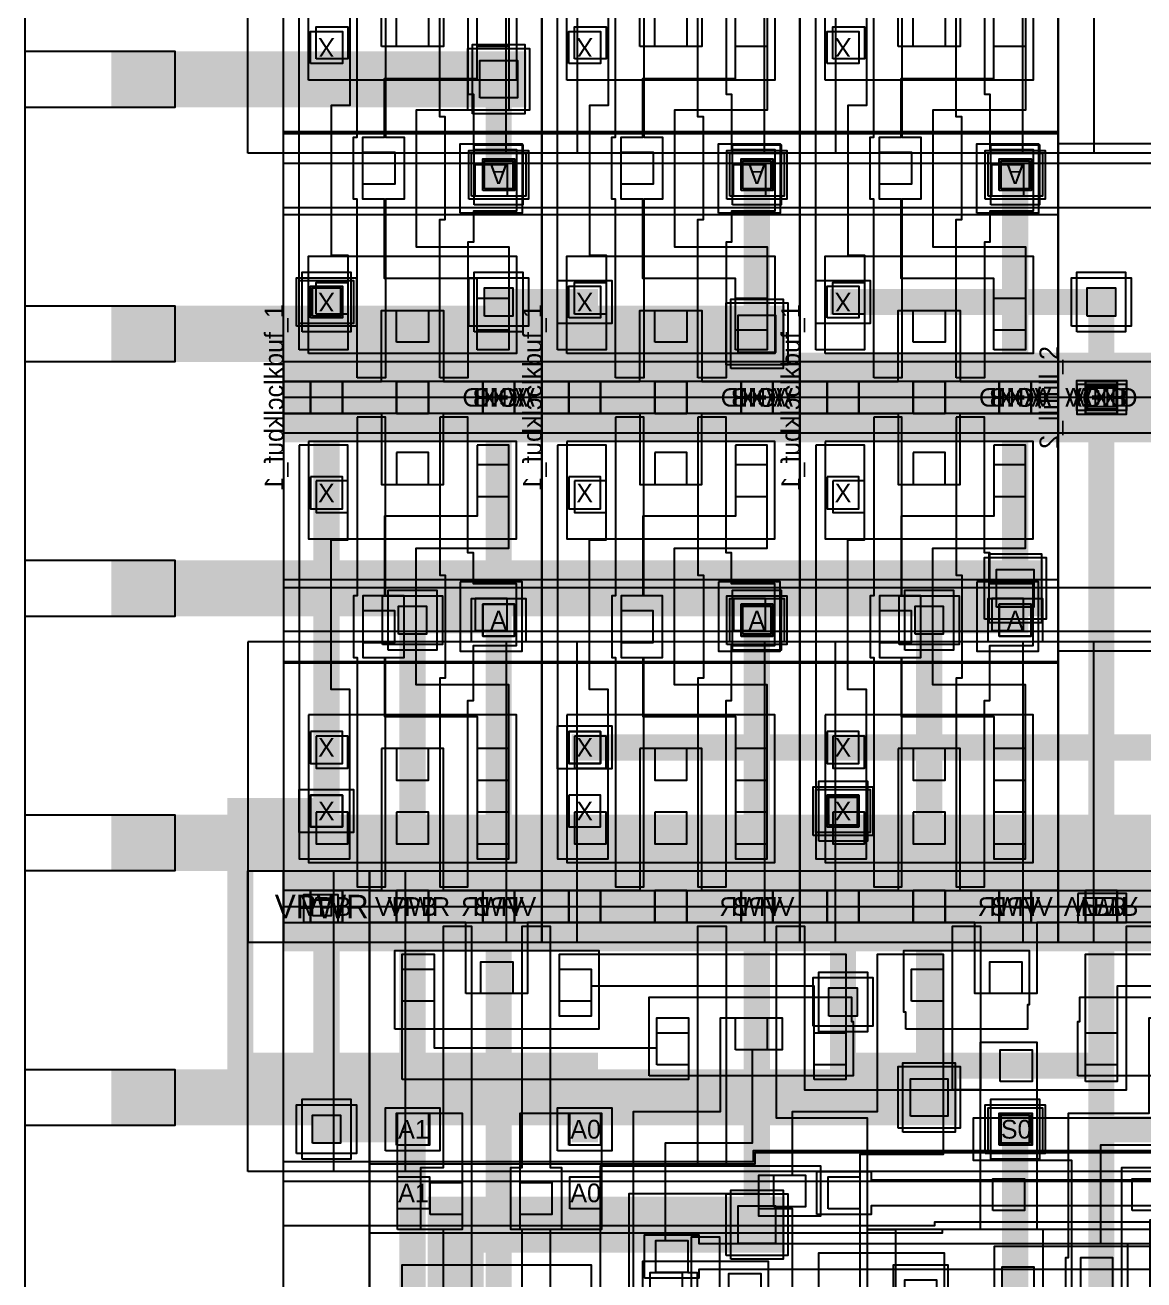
# Model space of a CAD drawing. Extents: x 0 to 50.5, y 0 to 99.5.
# Drawn here: x 0 to 5.98, y 19.77 to 26.47 of the extents above; entities that cross this region are included whole.
import ezdxf
from ezdxf.enums import TextEntityAlignment as Align

# ---------------------------------------------------------------- set-up
doc = ezdxf.new("R2010")
doc.units = 0
for name, color, linetype in [('L122D16', 13, 'CONTINUOUS'), ('L235D4', 32, 'CONTINUOUS'), ('L236D0', 12, 'CONTINUOUS'), ('L64D16', 14, 'CONTINUOUS'), ('L64D20', 26, 'CONTINUOUS'), ('L64D5', 19, 'CONTINUOUS'), ('L64D59', 18, 'CONTINUOUS'), ('L65D20', 22, 'CONTINUOUS'), ('L66D20', 16, 'CONTINUOUS'), ('L66D44', 21, 'CONTINUOUS'), ('L67D16', 29, 'CONTINUOUS'), ('L67D20', 8, 'CONTINUOUS'), ('L67D44', 9, 'CONTINUOUS'), ('L67D5', 17, 'CONTINUOUS'), ('L68D16', 15, 'CONTINUOUS'), ('L68D20', 6, 'CONTINUOUS'), ('L68D44', 7, 'CONTINUOUS'), ('L68D5', 20, 'CONTINUOUS'), ('L69D20', 4, 'CONTINUOUS'), ('L69D44', 5, 'CONTINUOUS'), ('L70D16', 33, 'CONTINUOUS'), ('L70D20', 2, 'CONTINUOUS'), ('L78D44', 24, 'CONTINUOUS'), ('L81D4', 28, 'CONTINUOUS'), ('L83D44', 30, 'CONTINUOUS'), ('L93D44', 25, 'CONTINUOUS'), ('L94D20', 27, 'CONTINUOUS'), ('L95D20', 23, 'CONTINUOUS')]:
    doc.layers.add(name, color=color, linetype=linetype)

# ---------------------------------------------------------------- blocks, each defined once
blk = doc.blocks.new('VIA_M1M2_PR')
at = {"layer": 'L68D20'}
blk.add_lwpolyline([(-0.16, -0.13), (-0.16, 0.13), (0.16, 0.13), (0.16, -0.13)], close=True, dxfattribs=at)
at = {"layer": 'L68D44'}
blk.add_lwpolyline([(-0.075, -0.075), (-0.075, 0.075), (0.075, 0.075), (0.075, -0.075)], close=True, dxfattribs=at)
at = {"layer": 'L69D20'}
blk.add_lwpolyline([(-0.13, -0.16), (-0.13, 0.16), (0.13, 0.16), (0.13, -0.16)], close=True, dxfattribs=at)
blk = doc.blocks.new('VIA_L1M1_PR_MR')
at = {"layer": 'L67D20'}
blk.add_lwpolyline([(-0.085, -0.085), (-0.085, 0.085), (0.085, 0.085), (0.085, -0.085)], close=True, dxfattribs=at)
at = {"layer": 'L67D44'}
blk.add_lwpolyline([(-0.085, -0.085), (-0.085, 0.085), (0.085, 0.085), (0.085, -0.085)], close=True, dxfattribs=at)
at = {"layer": 'L68D20'}
blk.add_lwpolyline([(-0.145, -0.115), (-0.145, 0.115), (0.145, 0.115), (0.145, -0.115)], close=True, dxfattribs=at)
blk = doc.blocks.new('VIA_M2M3_PR')
at = {"layer": 'L69D20'}
blk.add_lwpolyline([(-0.14, -0.185), (-0.14, 0.185), (0.14, 0.185), (0.14, -0.185)], close=True, dxfattribs=at)
at = {"layer": 'L69D44'}
blk.add_lwpolyline([(-0.1, -0.1), (-0.1, 0.1), (0.1, 0.1), (0.1, -0.1)], close=True, dxfattribs=at)
at = {"layer": 'L70D20'}
blk.add_lwpolyline([(-0.165, -0.165), (-0.165, 0.165), (0.165, 0.165), (0.165, -0.165)], close=True, dxfattribs=at)
blk = doc.blocks.new('sky130_fd_sc_hd__fill_2')
at = {"layer": 'L122D16'}
blk.add_lwpolyline([(0.155, -0.05), (0.155, 0.06), (0.315, 0.06), (0.315, -0.05)], close=True, dxfattribs=at)
at = {"layer": 'L64D16'}
blk.add_lwpolyline([(0.14, 2.675), (0.14, 2.765), (0.31, 2.765), (0.31, 2.675)], close=True, dxfattribs=at)
at = {"layer": 'L64D20'}
blk.add_lwpolyline([(-0.19, 1.305), (-0.19, 2.91), (1.11, 2.91), (1.11, 1.305)], close=True, dxfattribs=at)
at = {"layer": 'L67D20', "const_width": 0.17}
for points in [[(0, 2.72), (0.92, 2.72)], [(0, 0), (0.92, 0)]]:
    blk.add_lwpolyline(points, dxfattribs=at)
at = {"layer": 'L67D44'}
for points in [[(0.145, 2.635), (0.145, 2.805), (0.315, 2.805), (0.315, 2.635)], [(0.605, 2.635), (0.605, 2.805), (0.775, 2.805), (0.775, 2.635)], [(0.145, -0.085), (0.145, 0.085), (0.315, 0.085), (0.315, -0.085)], [(0.605, -0.085), (0.605, 0.085), (0.775, 0.085), (0.775, -0.085)]]:
    blk.add_lwpolyline(points, close=True, dxfattribs=at)
at = {"layer": 'L68D16'}
for points in [[(0.105, 2.65), (0.105, 2.805), (0.365, 2.805), (0.365, 2.65)], [(0.1, -0.07), (0.1, 0.09), (0.365, 0.09), (0.365, -0.07)]]:
    blk.add_lwpolyline(points, close=True, dxfattribs=at)
at = {"layer": 'L68D20', "const_width": 0.48}
for points in [[(0, 2.72), (0.92, 2.72)], [(0, 0), (0.92, 0)]]:
    blk.add_lwpolyline(points, dxfattribs=at)
at = {"layer": 'L78D44'}
blk.add_lwpolyline([(0, 1.25), (0, 2.72), (0.92, 2.72), (0.92, 1.25)], close=True, dxfattribs=at)
at = {"layer": 'L81D4'}
blk.add_lwpolyline([(0, 0), (0, 2.72), (0.92, 2.72), (0.92, 0)], close=True, dxfattribs=at)
at = {"layer": 'L93D44'}
blk.add_lwpolyline([(0, -0.19), (0, 1.015), (0.92, 1.015), (0.92, -0.19)], close=True, dxfattribs=at)
at = {"layer": 'L94D20'}
blk.add_lwpolyline([(0, 1.355), (0, 2.91), (0.92, 2.91), (0.92, 1.355)], close=True, dxfattribs=at)
at = {"layer": 'L64D5'}
blk.add_text('VPB', height=0.1, dxfattribs=at).set_placement((0.23, 2.72), align=Align.MIDDLE_CENTER)
at = {"layer": 'L64D59'}
blk.add_text('VNB', height=0.1, dxfattribs=at).set_placement((0.23, 0), align=Align.MIDDLE_CENTER)
at = {"layer": 'L68D5'}
for s, p in [('VPWR', (0.23, 2.72)), ('VGND', (0.23, 0))]:
    blk.add_text(s, height=0.1, dxfattribs=at).set_placement(p, align=Align.MIDDLE_CENTER)
at = {"layer": 'L83D44'}
blk.add_text('fill_2', height=0.1, rotation=90, dxfattribs=at).set_placement((0, 0))
blk = doc.blocks.new('sky130_fd_sc_hd__clkbuf_1')
at = {"layer": 'L122D16'}
blk.add_lwpolyline([(1.065, -0.085), (1.065, 0.085), (1.235, 0.085), (1.235, -0.085)], close=True, dxfattribs=at)
at = {"layer": 'L236D0'}
blk.add_lwpolyline([(0, 0), (0, 2.72), (1.38, 2.72), (1.38, 0)], close=True, dxfattribs=at)
at = {"layer": 'L64D16'}
blk.add_lwpolyline([(1.065, 2.635), (1.065, 2.805), (1.235, 2.805), (1.235, 2.635)], close=True, dxfattribs=at)
at = {"layer": 'L64D20'}
blk.add_lwpolyline([(-0.19, 1.305), (-0.19, 2.91), (1.57, 2.91), (1.57, 1.305)], close=True, dxfattribs=at)
at = {"layer": 'L65D20'}
for points in [[(0.135, 1.695), (0.135, 2.485), (1.245, 2.485), (1.245, 1.695)], [(0.135, 0.235), (0.135, 0.755), (1.245, 0.755), (1.245, 0.235)]]:
    blk.add_lwpolyline(points, close=True, dxfattribs=at)
at = {"layer": 'L66D20'}
for points in [[(0.395, 0.105), (0.395, 1.06), (0.375, 1.06), (0.375, 1.39), (0.395, 1.39), (0.395, 2.615), (0.545, 2.615), (0.545, 1.39), (0.645, 1.39), (0.645, 1.06), (0.545, 1.06), (0.545, 0.105)], [(0.835, 0.105), (0.835, 0.95), (0.865, 0.95), (0.865, 1.5), (0.835, 1.5), (0.835, 2.615), (0.985, 2.615), (0.985, 1.62), (1.015, 1.62), (1.015, 1.325), (1.245, 1.325), (1.245, 0.995), (1.015, 0.995), (1.015, 0.83), (0.985, 0.83), (0.985, 0.105)]]:
    blk.add_lwpolyline(points, close=True, dxfattribs=at)
at = {"layer": 'L66D44'}
for points in [[(0.175, 2.215), (0.175, 2.385), (0.345, 2.385), (0.345, 2.215)], [(0.605, 2.215), (0.605, 2.385), (0.775, 2.385), (0.775, 2.215)], [(1.035, 2.215), (1.035, 2.385), (1.205, 2.385), (1.205, 2.215)], [(0.605, 1.875), (0.605, 2.045), (0.775, 2.045), (0.775, 1.875)], [(1.035, 1.875), (1.035, 2.045), (1.205, 2.045), (1.205, 1.875)], [(0.175, 1.81), (0.175, 1.98), (0.345, 1.98), (0.345, 1.81)], [(0.425, 1.14), (0.425, 1.31), (0.595, 1.31), (0.595, 1.14)], [(1.025, 1.075), (1.025, 1.245), (1.195, 1.245), (1.195, 1.075)], [(0.175, 0.445), (0.175, 0.615), (0.345, 0.615), (0.345, 0.445)], [(1.035, 0.36), (1.035, 0.53), (1.205, 0.53), (1.205, 0.36)], [(0.605, 0.295), (0.605, 0.465), (0.775, 0.465), (0.775, 0.295)]]:
    blk.add_lwpolyline(points, close=True, dxfattribs=at)
at = {"layer": 'L67D16'}
for points in [[(0.145, 2.125), (0.145, 2.295), (0.315, 2.295), (0.315, 2.125)], [(0.145, 1.785), (0.145, 1.955), (0.315, 1.955), (0.315, 1.785)], [(1.065, 1.105), (1.065, 1.275), (1.235, 1.275), (1.235, 1.105)], [(0.145, 0.425), (0.145, 0.595), (0.315, 0.595), (0.315, 0.425)]]:
    blk.add_lwpolyline(points, close=True, dxfattribs=at)
at = {"layer": 'L67D20'}
for points in [[(0.525, 1.875), (0.525, 2.635), (0, 2.635), (0, 2.805), (1.38, 2.805), (1.38, 2.635), (0.855, 2.635), (0.855, 1.875)], [(0.085, 0.255), (0.085, 2.465), (0.355, 2.465), (0.355, 1.56), (0.255, 1.56), (0.255, 0.76), (0.345, 0.76), (0.345, 0.255)], [(1.035, 0.255), (1.035, 0.635), (0.54, 0.635), (0.54, 1.06), (0.425, 1.06), (0.425, 1.39), (0.54, 1.39), (0.54, 1.705), (1.035, 1.705), (1.035, 2.465), (1.205, 2.465), (1.205, 1.535), (0.71, 1.535), (0.71, 0.805), (1.205, 0.805), (1.205, 0.255)], [(0.945, 0.985), (0.945, 1.355), (1.275, 1.355), (1.275, 0.985)], [(0, -0.085), (0, 0.085), (0.525, 0.085), (0.525, 0.465), (0.855, 0.465), (0.855, 0.085), (1.38, 0.085), (1.38, -0.085)]]:
    blk.add_lwpolyline(points, close=True, dxfattribs=at)
at = {"layer": 'L67D44'}
for points in [[(0.145, 2.635), (0.145, 2.805), (0.315, 2.805), (0.315, 2.635)], [(0.605, 2.635), (0.605, 2.805), (0.775, 2.805), (0.775, 2.635)], [(1.065, 2.635), (1.065, 2.805), (1.235, 2.805), (1.235, 2.635)], [(0.145, -0.085), (0.145, 0.085), (0.315, 0.085), (0.315, -0.085)], [(0.605, -0.085), (0.605, 0.085), (0.775, 0.085), (0.775, -0.085)], [(1.065, -0.085), (1.065, 0.085), (1.235, 0.085), (1.235, -0.085)]]:
    blk.add_lwpolyline(points, close=True, dxfattribs=at)
at = {"layer": 'L68D16'}
for points in [[(1.065, 2.635), (1.065, 2.805), (1.235, 2.805), (1.235, 2.635)], [(1.065, -0.085), (1.065, 0.085), (1.235, 0.085), (1.235, -0.085)]]:
    blk.add_lwpolyline(points, close=True, dxfattribs=at)
at = {"layer": 'L68D20', "const_width": 0.48}
for points in [[(1.38, 2.72), (0, 2.72)], [(1.38, 0), (0, 0)]]:
    blk.add_lwpolyline(points, dxfattribs=at)
at = {"layer": 'L78D44'}
blk.add_lwpolyline([(0, 1.25), (0, 2.72), (1.38, 2.72), (1.38, 1.25)], close=True, dxfattribs=at)
at = {"layer": 'L81D4'}
blk.add_lwpolyline([(0, 0), (0, 2.72), (1.38, 2.72), (1.38, 0)], close=True, dxfattribs=at)
at = {"layer": 'L93D44'}
blk.add_lwpolyline([(0, -0.19), (0, 1.015), (1.38, 1.015), (1.38, -0.19)], close=True, dxfattribs=at)
at = {"layer": 'L94D20'}
blk.add_lwpolyline([(0, 1.42), (0, 2.91), (1.38, 2.91), (1.38, 1.42)], close=True, dxfattribs=at)
at = {"layer": 'L95D20'}
blk.add_lwpolyline([(0, 0.975), (0, 1.41), (1.38, 1.41), (1.38, 0.975)], close=True, dxfattribs=at)
at = {"layer": 'L64D5'}
blk.add_text('VPB', height=0.1, rotation=180, dxfattribs=at).set_placement((1.15, 2.72), align=Align.MIDDLE_CENTER)
at = {"layer": 'L64D59'}
blk.add_text('VNB', height=0.1, rotation=180, dxfattribs=at).set_placement((1.15, 0), align=Align.MIDDLE_CENTER)
at = {"layer": 'L67D5'}
for s, p in [('X', (0.23, 2.21)), ('X', (0.23, 1.87)), ('A', (1.15, 1.19)), ('X', (0.23, 0.51))]:
    blk.add_text(s, height=0.1, rotation=180, dxfattribs=at).set_placement(p, align=Align.MIDDLE_CENTER)
at = {"layer": 'L68D5'}
for s, p in [('VPWR', (1.15, 2.72)), ('VGND', (1.15, 0))]:
    blk.add_text(s, height=0.1, rotation=180, dxfattribs=at).set_placement(p, align=Align.MIDDLE_CENTER)
at = {"layer": 'L83D44'}
blk.add_text('clkbuf_1', height=0.1, rotation=90, dxfattribs=at).set_placement((0, 0))
blk = doc.blocks.new('sky130_fd_sc_hd__fill_1')
at = {"layer": 'L122D16'}
blk.add_lwpolyline([(0.14, -0.055), (0.14, 0.055), (0.26, 0.055), (0.26, -0.055)], close=True, dxfattribs=at)
at = {"layer": 'L64D16'}
blk.add_lwpolyline([(0.155, 2.67), (0.155, 2.755), (0.255, 2.755), (0.255, 2.67)], close=True, dxfattribs=at)
at = {"layer": 'L64D20'}
blk.add_lwpolyline([(-0.19, 1.305), (-0.19, 2.91), (0.65, 2.91), (0.65, 1.305)], close=True, dxfattribs=at)
at = {"layer": 'L67D20', "const_width": 0.17}
for points in [[(0, 2.72), (0.46, 2.72)], [(0, 0), (0.46, 0)]]:
    blk.add_lwpolyline(points, dxfattribs=at)
at = {"layer": 'L67D44'}
for points in [[(0.145, 2.635), (0.145, 2.805), (0.315, 2.805), (0.315, 2.635)], [(0.145, -0.085), (0.145, 0.085), (0.315, 0.085), (0.315, -0.085)]]:
    blk.add_lwpolyline(points, close=True, dxfattribs=at)
at = {"layer": 'L68D16'}
for points in [[(0.11, 2.635), (0.11, 2.785), (0.29, 2.785), (0.29, 2.635)], [(0.11, -0.065), (0.11, 0.08), (0.29, 0.08), (0.29, -0.065)]]:
    blk.add_lwpolyline(points, close=True, dxfattribs=at)
at = {"layer": 'L68D20', "const_width": 0.48}
for points in [[(0, 2.72), (0.46, 2.72)], [(0, 0), (0.46, 0)]]:
    blk.add_lwpolyline(points, dxfattribs=at)
at = {"layer": 'L78D44'}
blk.add_lwpolyline([(0, 1.25), (0, 2.72), (0.46, 2.72), (0.46, 1.25)], close=True, dxfattribs=at)
at = {"layer": 'L81D4'}
blk.add_lwpolyline([(0, 0), (0, 2.72), (0.46, 2.72), (0.46, 0)], close=True, dxfattribs=at)
at = {"layer": 'L93D44'}
blk.add_lwpolyline([(0, -0.19), (0, 1.015), (0.46, 1.015), (0.46, -0.19)], close=True, dxfattribs=at)
at = {"layer": 'L94D20'}
blk.add_lwpolyline([(0, 1.355), (0, 2.91), (0.46, 2.91), (0.46, 1.355)], close=True, dxfattribs=at)
at = {"layer": 'L64D5'}
blk.add_text('VPB', height=0.1, dxfattribs=at).set_placement((0.23, 2.72), align=Align.MIDDLE_CENTER)
at = {"layer": 'L64D59'}
blk.add_text('VNB', height=0.1, dxfattribs=at).set_placement((0.23, 0), align=Align.MIDDLE_CENTER)
at = {"layer": 'L68D5'}
for s, p in [('VPWR', (0.205, 2.72)), ('VGND', (0.205, 0))]:
    blk.add_text(s, height=0.125, dxfattribs=at).set_placement(p, align=Align.MIDDLE_CENTER)
at = {"layer": 'L83D44'}
blk.add_text('fill_1', height=0.1, rotation=90, dxfattribs=at).set_placement((0, 0))
blk = doc.blocks.new('sky130_fd_sc_hd__mux4_1')
at = {"layer": 'L236D0'}
blk.add_lwpolyline([(0, 0), (0, 2.72), (9.66, 2.72), (9.66, 0)], close=True, dxfattribs=at)
at = {"layer": 'L64D16'}
blk.add_lwpolyline([(0.145, 2.635), (0.145, 2.805), (0.315, 2.805), (0.315, 2.635)], close=True, dxfattribs=at)
at = {"layer": 'L64D20'}
blk.add_lwpolyline([(-0.19, 1.305), (-0.19, 2.91), (9.85, 2.91), (9.85, 1.305)], close=True, dxfattribs=at)
at = {"layer": 'L65D20'}
for points in [[(0.135, 2.065), (0.135, 2.485), (1.225, 2.485), (1.225, 2.065)], [(2.865, 2.065), (2.865, 2.155), (2.855, 2.155), (2.855, 2.485), (3.525, 2.485), (3.525, 2.195), (3.515, 2.195), (3.515, 2.065)], [(3.785, 1.815), (3.785, 2.105), (3.795, 2.105), (3.795, 2.235), (4.69, 2.235), (4.69, 2.485), (5.77, 2.485), (5.77, 2.065), (4.865, 2.065), (4.865, 1.815)], [(1.495, 1.815), (1.495, 2.235), (2.575, 2.235), (2.575, 2.105), (2.585, 2.105), (2.585, 1.815)], [(3.34, 0.485), (3.34, 0.905), (4.43, 0.905), (4.43, 0.61), (4.42, 0.61), (4.42, 0.485)], [(0.135, 0.235), (0.135, 0.655), (1.46, 0.655), (1.46, 0.825), (2.13, 0.825), (2.13, 0.405), (1.635, 0.405), (1.635, 0.235)], [(2.4, 0.45), (2.4, 0.87), (3.07, 0.87), (3.07, 0.45)]]:
    blk.add_lwpolyline(points, close=True, dxfattribs=at)
at = {"layer": 'L66D20'}
for points in [[(0.395, 0.105), (0.395, 0.995), (0.275, 0.995), (0.275, 1.325), (0.395, 1.325), (0.395, 2.615), (0.545, 2.615), (0.545, 0.105)], [(0.815, 0.105), (0.815, 0.995), (0.755, 0.995), (0.755, 1.325), (0.815, 1.325), (0.815, 2.615), (0.965, 2.615), (0.965, 1.325), (1.025, 1.325), (1.025, 0.995), (0.965, 0.995), (0.965, 0.105)], [(1.755, 1.335), (1.755, 2.615), (1.905, 2.615), (1.905, 1.335)], [(3.6, 0.105), (3.6, 0.995), (2.66, 0.995), (2.66, 1.59), (2.175, 1.59), (2.175, 2.615), (2.325, 2.615), (2.325, 1.74), (4.045, 1.74), (4.045, 2.615), (4.195, 2.615), (4.195, 1.59), (3.225, 1.59), (3.225, 1.365), (3.75, 1.365), (3.75, 0.105)], [(3.115, 1.74), (3.115, 2.615), (3.265, 2.615), (3.265, 1.74)], [(4.02, 0.105), (4.02, 1.325), (4.465, 1.325), (4.465, 2.61), (4.615, 2.61), (4.615, 1.175), (4.405, 1.175), (4.405, 1.045), (4.17, 1.045), (4.17, 0.105)], [(1.235, 0.105), (1.235, 1.335), (2.41, 1.335), (2.41, 1.065), (2.08, 1.065), (2.08, 1.185), (1.385, 1.185), (1.385, 0.105)], [(1.72, 0.105), (1.72, 0.955), (1.87, 0.955), (1.87, 0.255), (2.81, 0.255), (2.81, 0.105)], [(2.66, 0.255), (2.66, 0.995), (2.81, 0.995), (2.81, 0.255)]]:
    blk.add_lwpolyline(points, close=True, dxfattribs=at)
at = {"layer": 'L66D44'}
for points in [[(0.595, 2.255), (0.595, 2.425), (0.765, 2.425), (0.765, 2.255)], [(3.315, 2.255), (3.315, 2.425), (3.485, 2.425), (3.485, 2.255)], [(0.175, 2.215), (0.175, 2.385), (0.345, 2.385), (0.345, 2.215)], [(1.015, 2.215), (1.015, 2.385), (1.185, 2.385), (1.185, 2.215)], [(2.895, 2.215), (2.895, 2.385), (3.065, 2.385), (3.065, 2.215)], [(1.955, 1.955), (1.955, 2.125), (2.125, 2.125), (2.125, 1.955)], [(1.535, 1.875), (1.535, 2.045), (1.705, 2.045), (1.705, 1.875)], [(2.375, 1.875), (2.375, 2.045), (2.545, 2.045), (2.545, 1.875)], [(3.825, 1.875), (3.825, 2.045), (3.995, 2.045), (3.995, 1.875)], [(2.16, 1.115), (2.16, 1.285), (2.33, 1.285), (2.33, 1.115)], [(0.325, 1.075), (0.325, 1.245), (0.495, 1.245), (0.495, 1.075)], [(0.805, 1.075), (0.805, 1.245), (0.975, 1.245), (0.975, 1.075)], [(3.33, 1.095), (3.33, 1.265), (3.5, 1.265), (3.5, 1.095)], [(3.8, 0.675), (3.8, 0.845), (3.97, 0.845), (3.97, 0.675)], [(1.5, 0.595), (1.5, 0.765), (1.67, 0.765), (1.67, 0.595)], [(2.86, 0.555), (2.86, 0.725), (3.03, 0.725), (3.03, 0.555)]]:
    blk.add_lwpolyline(points, close=True, dxfattribs=at)
at = {"layer": 'L67D16'}
for points in [[(3.37, 1.785), (3.37, 1.955), (3.54, 1.955), (3.54, 1.785)], [(0.15, 1.445), (0.15, 1.615), (0.32, 1.615), (0.32, 1.445)], [(1.07, 1.445), (1.07, 1.615), (1.24, 1.615), (1.24, 1.445)], [(3.37, 1.445), (3.37, 1.615), (3.54, 1.615), (3.54, 1.445)], [(0.15, 1.105), (0.15, 1.275), (0.32, 1.275), (0.32, 1.105)], [(1.07, 1.105), (1.07, 1.275), (1.24, 1.275), (1.24, 1.105)]]:
    blk.add_lwpolyline(points, close=True, dxfattribs=at)
at = {"layer": 'L67D20'}
for points in [[(0.515, 2.255), (0.515, 2.635), (0, 2.635), (0, 2.805), (9.66, 2.805), (9.66, 2.635), (9.145, 2.635), (9.145, 2.255), (8.815, 2.255), (8.815, 2.635), (6.33, 2.635), (6.33, 2.255), (5.98, 2.255), (5.98, 2.635), (5.39, 2.635), (5.39, 2.255), (5.06, 2.255), (5.06, 2.635), (3.565, 2.635), (3.565, 2.255), (3.235, 2.255), (3.235, 2.635), (0.845, 2.635), (0.845, 2.255)], [(0.175, 1.795), (0.175, 2.465), (0.345, 2.465), (0.345, 1.965), (1.535, 1.965), (1.535, 2.125), (1.705, 2.125), (1.705, 1.795)], [(2.375, 1.795), (2.375, 2.295), (1.185, 2.295), (1.185, 2.135), (1.015, 2.135), (1.015, 2.465), (2.545, 2.465), (2.545, 1.795)], [(2.26, 0.43), (2.26, 1.105), (2.08, 1.105), (2.08, 1.285), (2.26, 1.285), (2.26, 1.625), (2.715, 1.625), (2.715, 2.465), (3.065, 2.465), (3.065, 1.395), (2.62, 1.395), (2.62, 0.43)], [(3.825, 1.785), (3.825, 2.465), (4.835, 2.465), (4.835, 2.085), (5.56, 2.085), (5.56, 2.465), (5.73, 2.465), (5.73, 1.915), (4.665, 1.915), (4.665, 2.295), (3.995, 2.295), (3.995, 1.785)], [(1.41, 0.595), (1.41, 1.625), (1.875, 1.625), (1.875, 2.125), (2.205, 2.125), (2.205, 1.955), (2.045, 1.955), (2.045, 1.455), (1.58, 1.455), (1.58, 0.935), (1.7, 0.935), (1.7, 0.765), (1.75, 0.765), (1.75, 0.595)], [(3.72, 0.595), (3.72, 0.845), (3.735, 0.845), (3.735, 1.615), (4.165, 1.615), (4.165, 2.125), (4.495, 2.125), (4.495, 1.445), (3.905, 1.445), (3.905, 0.92), (4.05, 0.92), (4.05, 0.595)], [(3.265, 0.995), (3.265, 1.995), (3.565, 1.995), (3.565, 0.995)], [(0.15, 0.995), (0.15, 1.615), (0.495, 1.615), (0.495, 0.995)], [(0.805, 0.995), (0.805, 1.615), (1.24, 1.615), (1.24, 0.995)], [(4.075, 1.095), (4.075, 1.265), (4.29, 1.265), (4.29, 1.275), (4.46, 1.275), (4.46, 1.105), (4.405, 1.105), (4.405, 1.095)], [(0, -0.085), (0, 0.085), (0.515, 0.085), (0.515, 0.465), (0.845, 0.465), (0.845, 0.085), (2.8, 0.085), (2.8, 0.805), (3.09, 0.805), (3.09, 0.085), (5.15, 0.085), (5.15, 0.545), (5.32, 0.545), (5.32, 0.085), (6.01, 0.085), (6.01, 0.465), (6.34, 0.465), (6.34, 0.085), (8.895, 0.085), (8.895, 0.545), (9.065, 0.545), (9.065, 0.085), (9.66, 0.085), (9.66, -0.085)], [(1.015, 0.255), (1.015, 0.635), (0.345, 0.635), (0.345, 0.26), (0.175, 0.26), (0.175, 0.805), (1.185, 0.805), (1.185, 0.425), (1.92, 0.425), (1.92, 0.76), (2.09, 0.76), (2.09, 0.255)], [(3.38, 0.255), (3.38, 0.795), (3.55, 0.795), (3.55, 0.425), (4.625, 0.425), (4.625, 0.465), (4.98, 0.465), (4.98, 0.255)]]:
    blk.add_lwpolyline(points, close=True, dxfattribs=at)
at = {"layer": 'L67D44'}
for points in [[(0.145, 2.635), (0.145, 2.805), (0.315, 2.805), (0.315, 2.635)], [(0.605, 2.635), (0.605, 2.805), (0.775, 2.805), (0.775, 2.635)], [(1.065, 2.635), (1.065, 2.805), (1.235, 2.805), (1.235, 2.635)], [(1.525, 2.635), (1.525, 2.805), (1.695, 2.805), (1.695, 2.635)], [(1.985, 2.635), (1.985, 2.805), (2.155, 2.805), (2.155, 2.635)], [(2.445, 2.635), (2.445, 2.805), (2.615, 2.805), (2.615, 2.635)], [(2.905, 2.635), (2.905, 2.805), (3.075, 2.805), (3.075, 2.635)], [(3.365, 2.635), (3.365, 2.805), (3.535, 2.805), (3.535, 2.635)], [(3.825, 2.635), (3.825, 2.805), (3.995, 2.805), (3.995, 2.635)], [(2.45, 1.105), (2.45, 1.275), (2.62, 1.275), (2.62, 1.105)], [(1.53, 0.765), (1.53, 0.935), (1.7, 0.935), (1.7, 0.765)]]:
    blk.add_lwpolyline(points, close=True, dxfattribs=at)
at = {"layer": 'L68D16'}
blk.add_lwpolyline([(0.145, 2.635), (0.145, 2.805), (0.315, 2.805), (0.315, 2.635)], close=True, dxfattribs=at)
at = {"layer": 'L68D20', "const_width": 0.48}
blk.add_lwpolyline([(0, 2.72), (9.66, 2.72)], dxfattribs=at)
at = {"layer": 'L68D20'}
for points in [[(2.39, 1.075), (2.39, 1.305), (2.68, 1.305), (2.68, 1.26), (4.23, 1.26), (4.23, 1.305), (4.52, 1.305), (4.52, 1.075), (4.23, 1.075), (4.23, 1.12), (2.68, 1.12), (2.68, 1.075)], [(1.47, 0.735), (1.47, 0.965), (1.76, 0.965), (1.76, 0.92), (6.99, 0.92), (6.99, 0.965), (7.28, 0.965), (7.28, 0.92), (7.91, 0.92), (7.91, 0.965), (8.2, 0.965), (8.2, 0.735), (7.91, 0.735), (7.91, 0.78), (7.28, 0.78), (7.28, 0.735), (6.99, 0.735), (6.99, 0.78), (1.76, 0.78), (1.76, 0.735)]]:
    blk.add_lwpolyline(points, close=True, dxfattribs=at)
at = {"layer": 'L78D44'}
blk.add_lwpolyline([(0, 1.25), (0, 2.72), (9.66, 2.72), (9.66, 1.25)], close=True, dxfattribs=at)
at = {"layer": 'L81D4'}
blk.add_lwpolyline([(0, 0), (0, 2.72), (9.66, 2.72), (9.66, 0)], close=True, dxfattribs=at)
at = {"layer": 'L93D44'}
blk.add_lwpolyline([(0, -0.19), (0, 1.015), (3.02, 1.015), (3.02, 1.035), (4.51, 1.035), (4.51, 1.015), (7.675, 1.015), (7.675, 1.035), (8.595, 1.035), (8.595, 1.015), (9.66, 1.015), (9.66, -0.19)], close=True, dxfattribs=at)
at = {"layer": 'L94D20'}
blk.add_lwpolyline([(0, 1.355), (0, 2.91), (9.66, 2.91), (9.66, 1.355), (8.55, 1.355), (8.55, 1.385), (8.16, 1.385), (8.16, 1.355), (5.7, 1.355), (5.7, 1.415), (2.05, 1.415), (2.05, 1.355)], close=True, dxfattribs=at)
at = {"layer": 'L95D20'}
blk.add_lwpolyline([(0, 0.975), (0, 1.345), (2.06, 1.345), (2.06, 1.405), (5.69, 1.405), (5.69, 1.345), (8.17, 1.345), (8.17, 1.375), (8.54, 1.375), (8.54, 1.345), (9.66, 1.345), (9.66, 0.975), (8.555, 0.975), (8.555, 0.995), (7.715, 0.995), (7.715, 0.975), (4.47, 0.975), (4.47, 0.995), (3.06, 0.995), (3.06, 0.975)], close=True, dxfattribs=at)
at = {"layer": 'L64D5'}
blk.add_text('VPB', height=0.1, dxfattribs=at).set_placement((0.23, 2.72), align=Align.MIDDLE_CENTER)
at = {"layer": 'L67D5'}
for s, p in [('A1', (0.235, 1.53)), ('A0', (1.155, 1.53)), ('S0', (3.455, 1.53)), ('A1', (0.235, 1.19)), ('A0', (1.155, 1.19))]:
    blk.add_text(s, height=0.1, dxfattribs=at).set_placement(p, align=Align.MIDDLE_CENTER)
at = {"layer": 'L68D5'}
blk.add_text('VPWR', height=0.1, dxfattribs=at).set_placement((0.23, 2.72), align=Align.MIDDLE_CENTER)

msp = doc.modelspace()

# ---------------------------------------------------------------- linework, layer by layer
at = {"layer": 'L235D4'}
msp.add_lwpolyline([(0, 0), (0, 99.045), (50.525, 99.045), (50.525, 0)], close=True, dxfattribs=at)
at = {"layer": 'L68D20'}
for points, const_width in [([(2.46, 24.99), (3.06, 24.99)], 0.14), ([(4.3, 24.99), (5.82, 24.99)], 0.14), ([(1.38, 24.48), (49.22, 24.48)], 0.48), ([(2, 23.29), (2.6, 23.29)], 0.14), ([(4.76, 23.29), (5.36, 23.29)], 0.14), ([(2.92, 22.61), (6.74, 22.61)], 0.14), ([(1.15, 20.84), (1.15, 22.34)], 0.14), ([(1.08, 22.27), (1.68, 22.27)], 0.14), ([(1.38, 21.76), (49.22, 21.76)], 0.48), ([(4.37, 20.84), (4.37, 21.32)], 0.14), ([(2.99, 20.5), (2.99, 20.98)], 0.14), ([(5.75, 20.5), (5.75, 20.98)], 0.14), ([(1.08, 20.91), (3.06, 20.91)], 0.14), ([(4.3, 20.91), (5.82, 20.91)], 0.14), ([(1.54, 20.57), (2.14, 20.57)], 0.14), ([(5.68, 20.57), (7.325, 20.57)], 0.14)]:
    msp.add_lwpolyline(points, dxfattribs=dict(at, const_width=const_width))
at = {"layer": 'L69D20', "const_width": 0.14}
for points in [[(2.53, 25.6), (2.53, 26.25)], [(3.91, 24.75), (3.91, 25.74)], [(5.29, 23.39), (5.29, 25.74)], [(1.61, 20.5), (1.61, 25.06)], [(2.53, 17.44), (2.53, 25.06)], [(5.75, 17.44), (5.75, 25.06)], [(2.07, 18.63), (2.07, 23.36)], [(3.91, 19.99), (3.91, 23.36)], [(4.83, 20.67), (4.83, 23.36)], [(4.37, 21.18), (4.37, 22.34)], [(5.29, 17.44), (5.29, 20.64)]]:
    msp.add_lwpolyline(points, dxfattribs=at)
at = {"layer": 'L70D16'}
for points in [[(0, 26.03), (0, 26.33), (0.8, 26.33), (0.8, 26.03)], [(0, 24.67), (0, 24.97), (0.8, 24.97), (0.8, 24.67)], [(0, 23.31), (0, 23.61), (0.8, 23.61), (0.8, 23.31)], [(0, 21.95), (0, 22.25), (0.8, 22.25), (0.8, 21.95)], [(0, 20.59), (0, 20.89), (0.8, 20.89), (0.8, 20.59)]]:
    msp.add_lwpolyline(points, close=True, dxfattribs=at)
at = {"layer": 'L70D20', "const_width": 0.3}
for points in [[(0.46, 26.18), (2.68, 26.18)], [(0.46, 24.82), (4.06, 24.82)], [(0.46, 23.46), (5.44, 23.46)], [(0.46, 22.1), (6.36, 22.1)], [(0.46, 20.74), (4.98, 20.74)], [(2.3, 19.23), (2.3, 20.21)], [(2.15, 20.06), (4.06, 20.06)]]:
    msp.add_lwpolyline(points, dxfattribs=at)

# ---------------------------------------------------------------- block references
for name, p in [('sky130_fd_sc_hd__clkbuf_1', (1.38, 24.48)), ('sky130_fd_sc_hd__clkbuf_1', (2.76, 24.48)), ('sky130_fd_sc_hd__clkbuf_1', (4.14, 24.48)), ('sky130_fd_sc_hd__fill_2', (5.52, 24.48)), ('VIA_M2M3_PR', (2.53, 26.18)), ('VIA_M1M2_PR', (2.53, 25.67)), ('VIA_M1M2_PR', (3.91, 25.67)), ('VIA_M1M2_PR', (5.29, 25.67)), ('VIA_L1M1_PR_MR', (2.53, 25.67)), ('VIA_L1M1_PR_MR', (3.91, 25.67)), ('VIA_L1M1_PR_MR', (5.29, 25.67)), ('VIA_M1M2_PR', (1.61, 24.99)), ('VIA_M1M2_PR', (2.53, 24.99)), ('VIA_M1M2_PR', (5.75, 24.99)), ('VIA_L1M1_PR_MR', (1.61, 24.99)), ('VIA_L1M1_PR_MR', (2.99, 24.99)), ('VIA_L1M1_PR_MR', (4.37, 24.99)), ('VIA_M2M3_PR', (3.91, 24.82)), ('VIA_M2M3_PR', (5.29, 23.46)), ('VIA_M1M2_PR', (2.07, 23.29)), ('VIA_L1M1_PR_MR', (2.53, 23.29)), ('VIA_M1M2_PR', (3.91, 23.29)), ('VIA_L1M1_PR_MR', (3.91, 23.29)), ('VIA_M1M2_PR', (4.83, 23.29)), ('VIA_L1M1_PR_MR', (5.29, 23.29)), ('VIA_L1M1_PR_MR', (2.99, 22.61)), ('VIA_M1M2_PR', (4.37, 22.27)), ('VIA_L1M1_PR_MR', (1.61, 22.27)), ('VIA_L1M1_PR_MR', (4.37, 22.27)), ('sky130_fd_sc_hd__fill_1', (1.38, 19.04)), ('sky130_fd_sc_hd__mux4_1', (1.84, 19.04)), ('VIA_M1M2_PR', (4.37, 21.25)), ('VIA_M2M3_PR', (4.83, 20.74)), ('VIA_M1M2_PR', (1.61, 20.57)), ('VIA_M1M2_PR', (5.29, 20.57)), ('VIA_L1M1_PR_MR', (2.07, 20.57)), ('VIA_L1M1_PR_MR', (2.99, 20.57)), ('VIA_L1M1_PR_MR', (5.29, 20.57)), ('VIA_M2M3_PR', (3.91, 20.06))]:
    msp.add_blockref(name, p)
at = {"yscale": -1}
for name, p in [('sky130_fd_sc_hd__clkbuf_1', (1.38, 24.48)), ('sky130_fd_sc_hd__clkbuf_1', (2.76, 24.48)), ('sky130_fd_sc_hd__clkbuf_1', (4.14, 24.48)), ('sky130_fd_sc_hd__fill_2', (5.52, 24.48))]:
    msp.add_blockref(name, p, dxfattribs=at)

doc.saveas('drawing.dxf')
